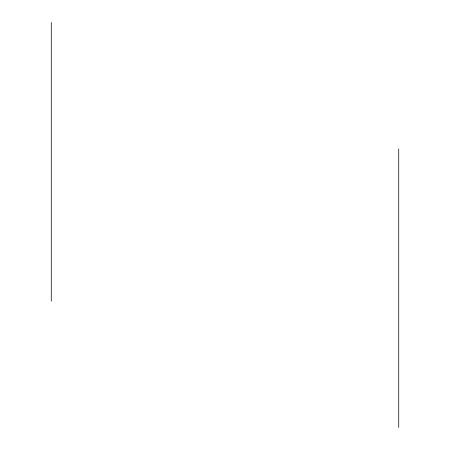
<?xml version="1.0" encoding="UTF-8"?>
<svg xmlns="http://www.w3.org/2000/svg" width="450" height="450" viewBox="0 0 450 450"><rect width="100%" height="100%" fill="white"/><g stroke="black" fill="none" stroke-linecap="round" stroke-linejoin="round"><path stroke-width="0.67" d="M398.728 148.781L398.728 427.5M51.272 22.5L51.272 301.219"/></g></svg>
